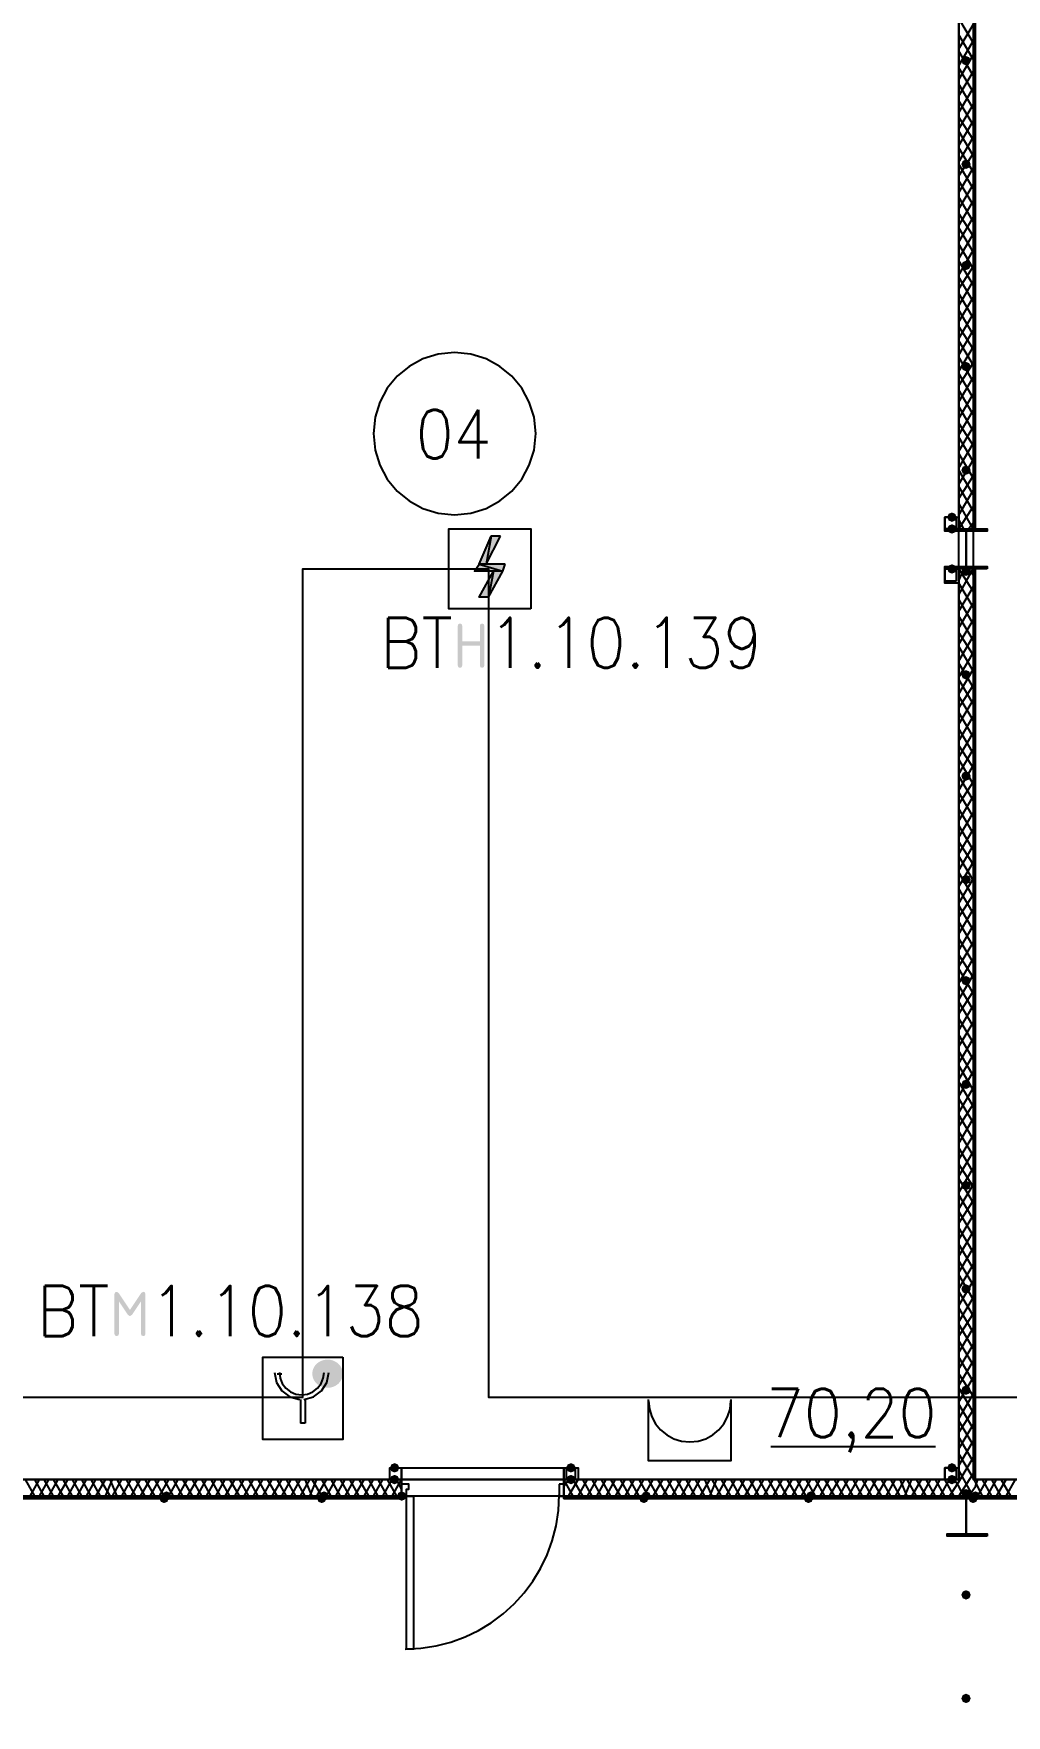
# Model space of a CAD drawing. Header units: millimetres. Extents: x 0 to 420, y 0 to 297.
# Drawn here: x 172.87 to 190.38, y 183.51 to 213.76 of the extents above; entities that cross this region are included whole.
import ezdxf

# ---------------------------------------------------------------- set-up
doc = ezdxf.new("R2010")
doc.units = ezdxf.units.MM
doc.layers.get('0').update_dxf_attribs({"linetype": 'CONTINUOUS'})
doc.styles.get("Standard").update_dxf_attribs({"font": 'STANDARD'})

msp = doc.modelspace()

# ---------------------------------------------------------------- hatches: boundary and pattern name
at = {"true_color": 0x000007}
for points in [[(189.738, 213.275333), (189.713129, 213.215537), (189.653333, 213.190667), (189.593538, 213.215537), (189.568667, 213.275333), (189.593537, 213.335129), (189.653333, 213.36), (189.713129, 213.335129)], [(189.738, 211.412667), (189.713129, 211.352871), (189.653333, 211.328), (189.593538, 211.352871), (189.568667, 211.412667), (189.593537, 211.472462), (189.653333, 211.497333), (189.713129, 211.472463)], [(189.738, 209.592333), (189.713129, 209.532537), (189.653333, 209.507667), (189.593538, 209.532537), (189.568667, 209.592333), (189.593537, 209.652129), (189.653333, 209.677), (189.713129, 209.652129)], [(189.738, 207.772), (189.713129, 207.712204), (189.653333, 207.687333), (189.593538, 207.712204), (189.568667, 207.772), (189.593537, 207.831796), (189.653333, 207.856667), (189.713129, 207.831796)], [(189.738, 205.909333), (189.713129, 205.849538), (189.653333, 205.824667), (189.593538, 205.849538), (189.568667, 205.909333), (189.593537, 205.969129), (189.653333, 205.994), (189.713129, 205.969129)], [(189.484, 205.062667), (189.459129, 205.002871), (189.399333, 204.978), (189.339538, 205.002871), (189.314667, 205.062667), (189.339537, 205.122462), (189.399333, 205.147333), (189.459129, 205.122463)], [(189.484, 204.851), (189.459129, 204.791204), (189.399333, 204.766333), (189.339538, 204.791204), (189.314667, 204.851), (189.339537, 204.910796), (189.399333, 204.935667), (189.459129, 204.910796)], [(189.484, 204.131333), (189.459129, 204.071537), (189.399333, 204.046667), (189.339538, 204.071537), (189.314667, 204.131333), (189.339537, 204.191129), (189.399333, 204.216), (189.459129, 204.191129)], [(189.738, 204.089), (189.713129, 204.029204), (189.653333, 204.004333), (189.593538, 204.029204), (189.568667, 204.089), (189.593537, 204.148796), (189.653333, 204.173667), (189.713129, 204.148796)], [(180.504042, 202.39302), (180.504042, 203.1096), (180.514032, 203.139366), (180.54428, 203.149287), (180.574046, 203.139366), (180.583968, 203.1096), (180.583968, 202.830685), (180.902019, 202.830685), (180.902019, 203.1096), (180.911941, 203.139366), (180.941706, 203.149287), (180.971748, 203.139366), (180.981945, 203.1096), (180.981945, 202.39302), (180.971748, 202.363254), (180.941706, 202.353333), (180.911941, 202.363254), (180.902019, 202.39302), (180.902019, 202.75131), (180.583968, 202.75131), (180.583968, 202.39302), (180.574046, 202.363254), (180.54428, 202.353333), (180.514032, 202.363254)], [(189.738, 202.226333), (189.713129, 202.166537), (189.653333, 202.141667), (189.593538, 202.166537), (189.568667, 202.226333), (189.593537, 202.286129), (189.653333, 202.311), (189.713129, 202.286129)], [(189.738, 200.406), (189.713129, 200.346204), (189.653333, 200.321333), (189.593538, 200.346204), (189.568667, 200.406), (189.593537, 200.465796), (189.653333, 200.490667), (189.713129, 200.465796)], [(189.738, 198.543333), (189.713129, 198.483537), (189.653333, 198.458667), (189.593538, 198.483537), (189.568667, 198.543333), (189.593537, 198.603129), (189.653333, 198.628), (189.713129, 198.603129)], [(189.738, 196.723), (189.713129, 196.663204), (189.653333, 196.638333), (189.593538, 196.663204), (189.568667, 196.723), (189.593537, 196.782796), (189.653333, 196.807667), (189.713129, 196.782796)], [(189.738, 194.860333), (189.713129, 194.800537), (189.653333, 194.775667), (189.593538, 194.800537), (189.568667, 194.860333), (189.593537, 194.920129), (189.653333, 194.945), (189.713129, 194.920129)], [(189.738, 193.04), (189.713129, 192.980204), (189.653333, 192.955333), (189.593538, 192.980204), (189.568667, 193.04), (189.593537, 193.099796), (189.653333, 193.124667), (189.713129, 193.099796)], [(189.738, 191.177333), (189.713129, 191.117537), (189.653333, 191.092667), (189.593538, 191.117537), (189.568667, 191.177333), (189.593537, 191.237129), (189.653333, 191.262), (189.713129, 191.237129)], [(174.840966, 191.126621), (174.870732, 191.116699), (174.880654, 191.086933), (174.880654, 190.370353), (174.870732, 190.340588), (174.840966, 190.330666), (174.8112, 190.340588), (174.801279, 190.370353), (174.801279, 190.955744), (174.63867, 190.712658), (174.60229, 190.688956), (174.564807, 190.712658), (174.403301, 190.955744), (174.403301, 190.370353), (174.393379, 190.340588), (174.363614, 190.330666), (174.333366, 190.340588), (174.323375, 190.370353), (174.323375, 191.086933), (174.333366, 191.116699), (174.363614, 191.126621), (174.39834, 191.106777), (174.60229, 190.800853), (174.807342, 191.108982)], [(189.738, 189.357), (189.713129, 189.297204), (189.653333, 189.272333), (189.593538, 189.297204), (189.568667, 189.357), (189.593537, 189.416796), (189.653333, 189.441667), (189.713129, 189.416796)], [(179.451, 187.96), (179.426129, 187.900204), (179.366333, 187.875333), (179.306538, 187.900204), (179.281667, 187.96), (179.306537, 188.019796), (179.366333, 188.044667), (179.426129, 188.019796)], [(182.626, 187.96), (182.601129, 187.900204), (182.541333, 187.875333), (182.481538, 187.900204), (182.456667, 187.96), (182.481537, 188.019796), (182.541333, 188.044667), (182.601129, 188.019796)], [(189.484, 187.96), (189.459129, 187.900204), (189.399333, 187.875333), (189.339538, 187.900204), (189.314667, 187.96), (189.339537, 188.019796), (189.399333, 188.044667), (189.459129, 188.019796)], [(179.451, 187.748333), (179.426129, 187.688538), (179.366333, 187.663667), (179.306538, 187.688538), (179.281667, 187.748333), (179.306537, 187.808129), (179.366333, 187.833), (179.426129, 187.808129)], [(182.626, 187.748333), (182.601129, 187.688538), (182.541333, 187.663667), (182.481538, 187.688538), (182.456667, 187.748333), (182.481537, 187.808129), (182.541333, 187.833), (182.601129, 187.808129)], [(189.484, 187.748333), (189.459129, 187.688538), (189.399333, 187.663667), (189.339538, 187.688538), (189.314667, 187.748333), (189.339537, 187.808129), (189.399333, 187.833), (189.459129, 187.808129)], [(179.578, 187.452), (179.553129, 187.392204), (179.493333, 187.367333), (179.433538, 187.392204), (179.408667, 187.452), (179.433537, 187.511796), (179.493333, 187.536667), (179.553129, 187.511796)], [(189.738, 187.494333), (189.713129, 187.434537), (189.653333, 187.409667), (189.593538, 187.434537), (189.568667, 187.494333), (189.593537, 187.554129), (189.653333, 187.579), (189.713129, 187.554129)], [(189.738, 185.674), (189.713129, 185.614204), (189.653333, 185.589333), (189.593538, 185.614204), (189.568667, 185.674), (189.593537, 185.733796), (189.653333, 185.758667), (189.713129, 185.733796)], [(189.738, 183.811333), (189.713129, 183.751537), (189.653333, 183.726667), (189.593538, 183.751537), (189.568667, 183.811333), (189.593537, 183.871129), (189.653333, 183.896), (189.713129, 183.871129)]]:
    msp.add_hatch(color=0, dxfattribs=at).paths.add_polyline_path(points, flags=0)
at = {"true_color": 0x000001}
h = msp.add_hatch(color=0, dxfattribs=at)
h.paths.add_polyline_path([(181.271334, 204.723999), (181.102001, 204.723999), (181.017334, 204.215999)], flags=0)
h.paths.add_polyline_path([(181.102001, 204.723999), (181.017334, 204.215999), (180.890334, 204.215999)], flags=0)
h = msp.add_hatch(color=0, dxfattribs=at)
h.paths.add_polyline_path([(181.356001, 204.215999), (180.890334, 204.215999), (181.313668, 204.088999)], flags=0)
h.paths.add_polyline_path([(180.890334, 204.215999), (181.313668, 204.088999), (180.805668, 204.088999)], flags=0)
h = msp.add_hatch(color=0, dxfattribs=at)
h.paths.add_polyline_path([(181.313668, 204.088999), (181.144334, 204.088999), (181.059668, 203.623333)], flags=0)
h.paths.add_polyline_path([(181.144334, 204.088999), (181.059668, 203.623333), (180.890334, 203.623333)], flags=0)
h = msp.add_hatch(color=0, dxfattribs=at)
edge = h.paths.add_edge_path(flags=0)
edge.add_ellipse((178.159834, 189.653333), major_axis=(0.275167, 0), ratio=0.923077, start_angle=0, end_angle=360)
at = {"true_color": 0x000007}
h = msp.add_hatch(color=0, dxfattribs=at)
h.paths.add_polyline_path([(179.493333, 187.452), (172.423667, 187.452), (179.493333, 187.409667)], flags=0)
h.paths.add_polyline_path([(172.423667, 187.452), (179.493333, 187.409667), (172.423667, 187.409667)], flags=0)
at = {"true_color": 0x0000fe}
for points in [[(175.302333, 187.409667), (175.277462, 187.349871), (175.217667, 187.325), (175.157871, 187.349871), (175.133, 187.409667), (175.157871, 187.469462), (175.217667, 187.494333), (175.277462, 187.469463)], [(175.344667, 187.452), (175.319796, 187.392204), (175.26, 187.367333), (175.200204, 187.392204), (175.175333, 187.452), (175.200204, 187.511796), (175.26, 187.536667), (175.319796, 187.511796)], [(178.138667, 187.409667), (178.113796, 187.349871), (178.054, 187.325), (177.994204, 187.349871), (177.969333, 187.409667), (177.994204, 187.469462), (178.054, 187.494333), (178.113796, 187.469463)], [(178.181, 187.452), (178.156129, 187.392204), (178.096333, 187.367333), (178.036538, 187.392204), (178.011667, 187.452), (178.036537, 187.511796), (178.096333, 187.536667), (178.156129, 187.511796)], [(183.938333, 187.409667), (183.913462, 187.349871), (183.853667, 187.325), (183.793871, 187.349871), (183.769, 187.409667), (183.793871, 187.469462), (183.853667, 187.494333), (183.913462, 187.469463)], [(183.980667, 187.452), (183.955796, 187.392204), (183.896, 187.367333), (183.836204, 187.392204), (183.811333, 187.452), (183.836204, 187.511796), (183.896, 187.536667), (183.955796, 187.511796)], [(186.901667, 187.409667), (186.876796, 187.349871), (186.817, 187.325), (186.757204, 187.349871), (186.732333, 187.409667), (186.757204, 187.469462), (186.817, 187.494333), (186.876796, 187.469463)], [(186.944, 187.452), (186.919129, 187.392204), (186.859333, 187.367333), (186.799538, 187.392204), (186.774667, 187.452), (186.799537, 187.511796), (186.859333, 187.536667), (186.919129, 187.511796)], [(189.865, 187.409667), (189.840129, 187.349871), (189.780333, 187.325), (189.720538, 187.349871), (189.695667, 187.409667), (189.720537, 187.469462), (189.780333, 187.494333), (189.840129, 187.469463)], [(189.907333, 187.452), (189.882462, 187.392204), (189.822667, 187.367333), (189.762871, 187.392204), (189.738, 187.452), (189.762871, 187.511796), (189.822667, 187.536667), (189.882462, 187.511796)]]:
    msp.add_hatch(color=0, dxfattribs=at).paths.add_polyline_path(points, flags=0)
at = {"true_color": 0x000007}
h = msp.add_hatch(color=0, dxfattribs=at)
h.paths.add_polyline_path([(189.780333, 187.452), (182.414333, 187.452), (189.780333, 187.409667)], flags=0)
h.paths.add_polyline_path([(182.414333, 187.452), (189.780333, 187.409667), (182.414333, 187.409667)], flags=0)
h = msp.add_hatch(color=0, dxfattribs=at)
h.paths.add_polyline_path([(196.892333, 187.452), (189.822667, 187.452), (196.892333, 187.409667)], flags=0)
h.paths.add_polyline_path([(189.822667, 187.452), (196.892333, 187.409667), (189.822667, 187.409667)], flags=0)

# ---------------------------------------------------------------- linework, layer by layer
at = {"color": 0, "true_color": 0x00002b}
for points in [[(189.526333, 222.25), (172.423667, 222.25), (172.423667, 187.748333), (189.526333, 187.748333)], [(206.925333, 187.748333), (206.925333, 222.25), (189.780333, 222.25), (189.780333, 187.748333)]]:
    msp.add_lwpolyline(points, close=True, dxfattribs=at)
at = {"color": 0, "true_color": 0x000007}
for points in [[(189.822667, 204.851), (189.822667, 221.530333), (189.526333, 221.530333), (189.526333, 204.851)], [(189.526333, 204.851), (189.272333, 204.851), (189.272333, 205.062667), (189.526333, 205.062667)], [(189.484, 204.851), (189.484, 205.062667), (189.272333, 205.062667), (189.272333, 204.851)], [(190.034333, 204.131333), (189.272333, 204.131333), (189.272333, 204.173667), (189.653333, 204.173667), (189.653333, 204.808667), (189.272333, 204.808667), (189.272333, 204.851), (190.034333, 204.851), (190.034333, 204.808667), (189.653333, 204.808667), (189.653333, 204.173667), (190.034333, 204.173667)], [(189.526333, 203.877333), (189.272333, 203.877333), (189.272333, 204.131333), (189.526333, 204.131333)], [(189.484, 203.919667), (189.484, 204.131333), (189.272333, 204.131333), (189.272333, 203.919667)], [(179.281667, 187.96), (179.493333, 187.96), (179.493333, 187.748333), (179.281667, 187.748333), (179.281667, 187.96), (179.493333, 187.96), (179.493333, 187.748333), (179.281667, 187.748333)], [(182.414333, 187.96), (182.668333, 187.96), (182.668333, 187.748333), (182.414333, 187.748333)], [(182.456667, 187.96), (182.456667, 187.748333), (182.626, 187.748333), (182.626, 187.96)], [(189.526333, 187.748333), (189.272333, 187.748333), (189.272333, 187.96), (189.526333, 187.96)], [(189.484, 187.748333), (189.484, 187.96), (189.272333, 187.96), (189.272333, 187.748333)], [(179.493333, 187.663667), (179.493333, 187.452), (179.578, 187.452), (179.578, 187.579), (179.620333, 187.579), (179.620333, 187.663667)], [(182.329667, 187.663667), (182.329667, 187.579), (182.329667, 187.452), (182.414333, 187.452), (182.414333, 187.663667)], [(179.493333, 187.452), (172.423667, 187.452), (179.493333, 187.409667)], [(172.423667, 187.452), (179.493333, 187.409667), (172.423667, 187.409667)], [(179.493333, 187.452), (179.493333, 187.409667), (172.423667, 187.409667), (172.423667, 187.452), (179.493333, 187.452), (172.423667, 187.452), (172.423667, 187.409667), (179.493333, 187.409667)], [(179.578, 184.700333), (179.578, 187.452), (179.705, 187.452), (179.705, 184.700333)], [(189.780333, 187.452), (182.414333, 187.452), (189.780333, 187.409667)], [(182.414333, 187.452), (189.780333, 187.409667), (182.414333, 187.409667)], [(182.414333, 187.409667), (189.780333, 187.409667), (189.780333, 187.452), (182.414333, 187.452)], [(182.414333, 187.409667), (189.780333, 187.409667), (189.780333, 187.452), (182.414333, 187.452)], [(190.034333, 186.732333), (189.314667, 186.732333), (189.314667, 186.774667), (189.653333, 186.774667), (189.653333, 187.409667), (189.314667, 187.409667), (189.314667, 187.452), (190.034333, 187.452), (190.034333, 187.409667), (189.653333, 187.409667), (189.653333, 186.774667), (190.034333, 186.774667)], [(196.892333, 187.452), (189.822667, 187.452), (196.892333, 187.409667)], [(189.822667, 187.452), (196.892333, 187.409667), (189.822667, 187.409667)], [(196.892333, 187.452), (196.892333, 187.409667), (189.822667, 187.409667), (189.822667, 187.452), (196.892333, 187.452), (189.822667, 187.452), (189.822667, 187.409667), (196.892333, 187.409667)]]:
    msp.add_lwpolyline(points, close=True, dxfattribs=at)
for points in [[(189.822667, 213.529333), (189.526333, 214.037333)], [(189.526333, 213.487), (189.822667, 213.995)], [(189.822667, 213.233), (189.526333, 213.741)], [(189.526333, 213.190667), (189.822667, 213.698667)], [(189.526333, 212.936667), (189.822667, 213.444667)], [(189.822667, 212.936667), (189.526333, 213.444667)], [(189.526333, 212.640333), (189.822667, 213.148333)], [(189.822667, 212.640333), (189.526333, 213.148333)], [(189.526333, 212.344), (189.822667, 212.852)], [(189.822667, 212.344), (189.526333, 212.852)], [(189.526333, 212.047667), (189.822667, 212.555667)], [(189.822667, 212.047667), (189.526333, 212.555667)], [(189.526333, 211.751333), (189.822667, 212.259333)], [(189.822667, 211.793667), (189.526333, 212.259333)], [(189.822667, 211.497333), (189.526333, 212.005333)], [(189.526333, 211.455), (189.822667, 211.963)], [(189.822667, 211.201), (189.526333, 211.709)], [(189.526333, 211.201), (189.822667, 211.666667)], [(189.526333, 210.904667), (189.822667, 211.412667)], [(189.822667, 210.904667), (189.526333, 211.412667)], [(189.526333, 210.608333), (189.822667, 211.116333)], [(189.822667, 210.608333), (189.526333, 211.116333)], [(189.526333, 210.312), (189.822667, 210.82)], [(189.822667, 210.312), (189.526333, 210.82)], [(189.526333, 210.015667), (189.822667, 210.523667)], [(189.822667, 210.058), (189.526333, 210.523667)], [(189.822667, 209.761667), (189.526333, 210.269667)], [(189.526333, 209.719333), (189.822667, 210.227333)], [(189.822667, 209.465333), (189.526333, 209.973333)], [(189.526333, 209.423), (189.822667, 209.931)], [(189.822667, 209.169), (189.526333, 209.677)], [(189.526333, 209.169), (189.822667, 209.634667)], [(189.526333, 208.872667), (189.822667, 209.380667)], [(189.822667, 208.872667), (189.526333, 209.380667)], [(189.526333, 208.576333), (189.822667, 209.084333)], [(189.822667, 208.576333), (189.526333, 209.084333)], [(189.526333, 208.28), (189.822667, 208.788)], [(189.822667, 208.28), (189.526333, 208.788)], [(189.526333, 207.983667), (189.822667, 208.491667)], [(189.822667, 208.026), (189.526333, 208.491667)], [(189.822667, 207.729667), (189.526333, 208.237667)], [(189.526333, 207.687333), (189.822667, 208.195333)], [(181.906333, 206.5655), (181.876661, 206.859844), (181.791561, 207.133996), (181.656905, 207.382083), (181.478566, 207.598232), (181.262416, 207.776572), (181.014329, 207.911228), (180.740177, 207.996328), (180.445833, 208.026), (180.15149, 207.996328), (179.877338, 207.911228), (179.629251, 207.776572), (179.413101, 207.598232), (179.234762, 207.382083), (179.100106, 207.133996), (179.015005, 206.859844), (178.985333, 206.5655)], [(189.822667, 207.433333), (189.526333, 207.941333)], [(189.526333, 207.433333), (189.822667, 207.899)], [(189.526333, 207.137), (189.822667, 207.645)], [(189.822667, 207.137), (189.526333, 207.645)], [(189.526333, 206.840667), (189.822667, 207.348667)], [(189.822667, 206.840667), (189.526333, 207.348667)], [(189.526333, 206.544333), (189.822667, 207.052333)], [(189.822667, 206.544333), (189.526333, 207.052333)], [(189.526333, 206.248), (189.822667, 206.756)], [(189.822667, 206.290333), (189.526333, 206.756)], [(178.985333, 206.5655), (179.015005, 206.271156), (179.100106, 205.997004), (179.234762, 205.748917), (179.413101, 205.532768), (179.629251, 205.354428), (179.877338, 205.219772), (180.15149, 205.134672), (180.445833, 205.105), (180.740177, 205.134672), (181.014329, 205.219772), (181.262416, 205.354428), (181.478566, 205.532768), (181.656905, 205.748917), (181.791561, 205.997004), (181.876661, 206.271156), (181.906333, 206.5655)], [(189.822667, 205.994), (189.526333, 206.502)], [(189.526333, 205.951667), (189.822667, 206.459667)], [(189.822667, 205.697667), (189.526333, 206.205667)], [(189.526333, 205.655333), (189.822667, 206.163333)], [(189.822667, 205.401333), (189.526333, 205.909333)], [(189.526333, 205.401333), (189.822667, 205.867)], [(189.526333, 205.105), (189.822667, 205.613)], [(189.822667, 205.105), (189.526333, 205.613)], [(189.526333, 204.851), (189.822667, 205.316667)], [(189.780333, 204.851), (189.526333, 205.316667)], [(180.340001, 204.850999), (181.821668, 204.850999)], [(189.314667, 204.808667), (189.314667, 204.851)], [(189.484, 204.808667), (189.484, 204.851)], [(189.611, 204.851), (189.526333, 205.020333)], [(189.653333, 204.131333), (189.653333, 204.851)], [(189.695667, 204.851), (189.822667, 205.020333)], [(189.822667, 204.808667), (189.822667, 204.851)], [(189.992, 204.808667), (189.992, 204.851)], [(189.314667, 204.131333), (189.314667, 204.173667)], [(189.484, 204.131333), (189.484, 204.173667)], [(189.526333, 203.919667), (189.611, 204.131333)], [(189.526333, 203.665667), (189.780333, 204.131333)], [(189.822667, 203.665667), (189.526333, 204.131333)], [(189.822667, 187.748333), (189.822667, 204.131333), (189.526333, 204.131333), (189.526333, 187.748333)], [(189.822667, 203.962), (189.695667, 204.131333)], [(189.822667, 204.131333), (189.822667, 204.173667)], [(189.992, 204.131333), (189.992, 204.173667)], [(189.399333, 203.877333), (189.399333, 203.919667)], [(189.526333, 203.369333), (189.822667, 203.877333)], [(189.822667, 203.369333), (189.526333, 203.877333)], [(189.526333, 203.073), (189.822667, 203.581)], [(189.822667, 203.073), (189.526333, 203.581)], [(189.526333, 202.776667), (189.822667, 203.284667)], [(189.822667, 202.776667), (189.526333, 203.284667)], [(189.526333, 202.480333), (189.822667, 202.988333)], [(189.822667, 202.522667), (189.526333, 202.988333)], [(189.822667, 202.226333), (189.526333, 202.734333)], [(189.526333, 202.184), (189.822667, 202.692)], [(189.822667, 201.93), (189.526333, 202.438)], [(189.526333, 201.887667), (189.822667, 202.395667)], [(189.822667, 201.633667), (189.526333, 202.141667)], [(189.526333, 201.633667), (189.822667, 202.099333)], [(189.526333, 201.337333), (189.822667, 201.845333)], [(189.822667, 201.337333), (189.526333, 201.845333)], [(189.526333, 201.041), (189.822667, 201.549)], [(189.822667, 201.041), (189.526333, 201.549)], [(189.526333, 200.744667), (189.822667, 201.252667)], [(189.822667, 200.744667), (189.526333, 201.252667)], [(189.526333, 200.448333), (189.822667, 200.956333)], [(189.822667, 200.490667), (189.526333, 200.956333)], [(189.822667, 200.194333), (189.526333, 200.702333)], [(189.526333, 200.152), (189.822667, 200.66)], [(189.822667, 199.898), (189.526333, 200.406)], [(189.526333, 199.898), (189.822667, 200.363667)], [(189.526333, 199.601667), (189.822667, 200.109667)], [(189.822667, 199.601667), (189.526333, 200.109667)], [(189.526333, 199.305333), (189.822667, 199.813333)], [(189.822667, 199.305333), (189.526333, 199.813333)], [(189.526333, 199.009), (189.822667, 199.517)], [(189.822667, 199.009), (189.526333, 199.517)], [(189.526333, 198.712667), (189.822667, 199.220667)], [(189.822667, 198.755), (189.526333, 199.220667)], [(189.822667, 198.458667), (189.526333, 198.966667)], [(189.526333, 198.416333), (189.822667, 198.924333)], [(189.822667, 198.162333), (189.526333, 198.670333)], [(189.526333, 198.12), (189.822667, 198.628)], [(189.822667, 197.866), (189.526333, 198.374)], [(189.526333, 197.866), (189.822667, 198.331667)], [(189.526333, 197.569667), (189.822667, 198.077667)], [(189.822667, 197.569667), (189.526333, 198.077667)], [(189.526333, 197.273333), (189.822667, 197.781333)], [(189.822667, 197.273333), (189.526333, 197.781333)], [(189.526333, 196.977), (189.822667, 197.485)], [(189.822667, 196.977), (189.526333, 197.485)], [(189.526333, 196.680667), (189.822667, 197.188667)], [(189.822667, 196.723), (189.526333, 197.188667)], [(189.822667, 196.426667), (189.526333, 196.934667)], [(189.526333, 196.384333), (189.822667, 196.892333)], [(189.822667, 196.130333), (189.526333, 196.638333)], [(189.526333, 196.130333), (189.822667, 196.596)], [(189.526333, 195.834), (189.822667, 196.342)], [(189.822667, 195.834), (189.526333, 196.342)], [(189.526333, 195.537667), (189.822667, 196.045667)], [(189.822667, 195.537667), (189.526333, 196.045667)], [(189.526333, 195.241333), (189.822667, 195.749333)], [(189.822667, 195.241333), (189.526333, 195.749333)], [(189.526333, 194.945), (189.822667, 195.453)], [(189.822667, 194.945), (189.526333, 195.453)], [(189.822667, 194.691), (189.526333, 195.199)], [(189.526333, 194.648667), (189.822667, 195.156667)], [(189.822667, 194.394667), (189.526333, 194.902667)], [(189.526333, 194.352333), (189.822667, 194.860333)], [(189.822667, 194.098333), (189.526333, 194.606333)], [(189.526333, 194.098333), (189.822667, 194.564)], [(189.526333, 193.802), (189.822667, 194.31)], [(189.822667, 193.802), (189.526333, 194.31)], [(189.526333, 193.505667), (189.822667, 194.013667)], [(189.822667, 193.505667), (189.526333, 194.013667)], [(189.526333, 193.209333), (189.822667, 193.717333)], [(189.822667, 193.209333), (189.526333, 193.717333)], [(189.526333, 192.913), (189.822667, 193.421)], [(189.822667, 192.955333), (189.526333, 193.421)], [(189.822667, 192.659), (189.526333, 193.167)], [(189.526333, 192.616667), (189.822667, 193.124667)], [(189.822667, 192.362667), (189.526333, 192.870667)], [(189.526333, 192.362667), (189.822667, 192.828333)], [(189.526333, 192.066333), (189.822667, 192.574333)], [(189.822667, 192.066333), (189.526333, 192.574333)], [(189.526333, 191.77), (189.822667, 192.278)], [(189.822667, 191.77), (189.526333, 192.278)], [(189.526333, 191.473667), (189.822667, 191.981667)], [(189.822667, 191.473667), (189.526333, 191.981667)], [(189.526333, 191.177333), (189.822667, 191.685333)], [(189.822667, 191.177333), (189.526333, 191.685333)], [(189.822667, 190.923333), (189.526333, 191.431333)], [(189.526333, 190.881), (189.822667, 191.389)], [(189.822667, 190.627), (189.526333, 191.135)], [(189.526333, 190.584667), (189.822667, 191.092667)], [(189.822667, 190.330667), (189.526333, 190.838667)], [(189.526333, 190.330667), (189.822667, 190.796333)], [(189.526333, 190.034333), (189.822667, 190.542333)], [(189.822667, 190.034333), (189.526333, 190.542333)], [(189.526333, 189.738), (189.822667, 190.246)], [(189.822667, 189.738), (189.526333, 190.246)], [(176.995668, 189.949666), (178.435001, 189.949666)], [(189.526333, 189.441667), (189.822667, 189.949667)], [(189.822667, 189.441667), (189.526333, 189.949667)], [(189.526333, 189.145333), (189.822667, 189.653333)], [(189.822667, 189.187667), (189.526333, 189.653333)], [(189.822667, 188.891333), (189.526333, 189.399333)], [(189.526333, 188.849), (189.822667, 189.357)], [(189.822667, 188.595), (189.526333, 189.103)], [(189.526333, 188.595), (189.822667, 189.060667)], [(189.526333, 188.298667), (189.822667, 188.806667)], [(189.822667, 188.298667), (189.526333, 188.806667)], [(189.526333, 188.002333), (189.822667, 188.510333)], [(189.822667, 188.002333), (189.526333, 188.510333)], [(186.139667, 188.341), (189.103, 188.341)], [(189.526333, 187.706), (189.822667, 188.214)], [(189.822667, 187.706), (189.526333, 188.214)], [(179.493333, 187.875333), (179.493333, 187.96), (180.975, 187.96)], [(180.975, 187.96), (182.414333, 187.96), (182.414333, 187.875333)], [(189.526333, 187.452), (189.822667, 187.917667)], [(189.780333, 187.452), (189.526333, 187.917667)], [(179.493333, 187.748333), (172.423667, 187.748333)], [(172.889333, 187.452), (172.72, 187.748333)], [(172.804667, 187.452), (172.974, 187.748333)], [(173.058667, 187.452), (172.889333, 187.748333)], [(172.974, 187.452), (173.143333, 187.748333)], [(173.228, 187.452), (173.058667, 187.748333)], [(173.143333, 187.452), (173.312667, 187.748333)], [(173.397333, 187.452), (173.228, 187.748333)], [(173.312667, 187.452), (173.482, 187.748333)], [(173.566667, 187.452), (173.397333, 187.748333)], [(173.482, 187.452), (173.651333, 187.748333)], [(173.736, 187.452), (173.566667, 187.748333)], [(173.651333, 187.452), (173.820667, 187.748333)], [(173.905333, 187.452), (173.736, 187.748333)], [(173.820667, 187.452), (173.99, 187.748333)], [(174.074667, 187.452), (173.905333, 187.748333)], [(173.99, 187.452), (174.159333, 187.748333)], [(174.244, 187.452), (174.074667, 187.748333)], [(174.159333, 187.452), (174.286333, 187.748333)], [(174.371, 187.452), (174.244, 187.748333)], [(174.286333, 187.452), (174.455667, 187.748333)], [(174.540333, 187.452), (174.371, 187.748333)], [(174.455667, 187.452), (174.625, 187.748333)], [(174.709667, 187.452), (174.540333, 187.748333)], [(174.625, 187.452), (174.794333, 187.748333)], [(174.879, 187.452), (174.709667, 187.748333)], [(174.794333, 187.452), (174.963667, 187.748333)], [(175.048333, 187.452), (174.879, 187.748333)], [(174.963667, 187.452), (175.133, 187.748333)], [(175.217667, 187.452), (175.048333, 187.748333)], [(175.133, 187.452), (175.302333, 187.748333)], [(175.387, 187.452), (175.217667, 187.748333)], [(175.302333, 187.452), (175.471667, 187.748333)], [(175.556333, 187.452), (175.387, 187.748333)], [(175.471667, 187.452), (175.641, 187.748333)], [(175.725667, 187.452), (175.556333, 187.748333)], [(175.641, 187.452), (175.810333, 187.748333)], [(175.895, 187.452), (175.725667, 187.748333)], [(175.810333, 187.452), (175.979667, 187.748333)], [(176.064333, 187.452), (175.895, 187.748333)], [(175.979667, 187.452), (176.149, 187.748333)], [(176.233667, 187.452), (176.064333, 187.748333)], [(176.149, 187.452), (176.318333, 187.748333)], [(176.403, 187.452), (176.233667, 187.748333)], [(176.318333, 187.452), (176.487667, 187.748333)], [(176.572333, 187.452), (176.403, 187.748333)], [(176.487667, 187.452), (176.657, 187.748333)], [(176.741667, 187.452), (176.572333, 187.748333)], [(176.657, 187.452), (176.826333, 187.748333)], [(176.911, 187.452), (176.741667, 187.748333)], [(176.826333, 187.452), (176.995667, 187.748333)], [(177.080333, 187.452), (176.911, 187.748333)], [(176.995667, 187.452), (177.165, 187.748333)], [(177.249667, 187.452), (177.080333, 187.748333)], [(177.165, 187.452), (177.334333, 187.748333)], [(177.419, 187.452), (177.249667, 187.748333)], [(177.334333, 187.452), (177.503667, 187.748333)], [(177.588333, 187.452), (177.419, 187.748333)], [(177.503667, 187.452), (177.673, 187.748333)], [(177.757667, 187.452), (177.588333, 187.748333)], [(177.673, 187.452), (177.842333, 187.748333)], [(177.884667, 187.452), (177.757667, 187.748333)], [(177.842333, 187.452), (177.969333, 187.748333)], [(178.054, 187.452), (177.884667, 187.748333)], [(177.969333, 187.452), (178.138667, 187.748333)], [(178.223333, 187.452), (178.054, 187.748333)], [(178.138667, 187.452), (178.308, 187.748333)], [(178.392667, 187.452), (178.223333, 187.748333)], [(178.308, 187.452), (178.477333, 187.748333)], [(178.562, 187.452), (178.392667, 187.748333)], [(178.477333, 187.452), (178.646667, 187.748333)], [(178.731333, 187.452), (178.562, 187.748333)], [(178.646667, 187.452), (178.816, 187.748333)], [(178.900667, 187.452), (178.731333, 187.748333)], [(178.816, 187.452), (178.985333, 187.748333)], [(179.07, 187.452), (178.900667, 187.748333)], [(178.985333, 187.452), (179.154667, 187.748333)], [(179.239333, 187.452), (179.07, 187.748333)], [(179.154667, 187.452), (179.324, 187.748333)], [(179.408667, 187.452), (179.239333, 187.748333)], [(179.324, 187.452), (179.493333, 187.748333)], [(179.493333, 187.579), (179.408667, 187.748333)], [(180.975, 187.748333), (179.493333, 187.748333), (179.493333, 187.875333)], [(179.493333, 187.452), (179.493333, 187.663667), (179.493333, 187.748333)], [(179.493333, 187.748333), (179.493333, 187.663667), (179.493333, 187.452), (179.493333, 187.663667)], [(182.414333, 187.875333), (182.414333, 187.748333), (180.975, 187.748333)], [(182.414333, 187.621333), (182.499, 187.748333)], [(182.583667, 187.452), (182.414333, 187.748333)], [(182.414333, 187.452), (182.414333, 187.663667), (182.414333, 187.748333)], [(182.414333, 187.748333), (182.414333, 187.663667), (182.414333, 187.452), (182.414333, 187.663667)], [(189.526333, 187.748333), (182.414333, 187.748333)], [(182.499, 187.452), (182.668333, 187.748333)], [(182.753, 187.452), (182.583667, 187.748333)], [(182.668333, 187.452), (182.837667, 187.748333)], [(182.922333, 187.452), (182.753, 187.748333)], [(182.837667, 187.452), (183.007, 187.748333)], [(183.091667, 187.452), (182.922333, 187.748333)], [(183.007, 187.452), (183.176333, 187.748333)], [(183.261, 187.452), (183.091667, 187.748333)], [(183.176333, 187.452), (183.345667, 187.748333)], [(183.430333, 187.452), (183.261, 187.748333)], [(183.345667, 187.452), (183.515, 187.748333)], [(183.599667, 187.452), (183.430333, 187.748333)], [(183.515, 187.452), (183.684333, 187.748333)], [(183.769, 187.452), (183.599667, 187.748333)], [(183.684333, 187.452), (183.853667, 187.748333)], [(183.938333, 187.452), (183.769, 187.748333)], [(183.853667, 187.452), (184.023, 187.748333)], [(184.107667, 187.452), (183.938333, 187.748333)], [(184.023, 187.452), (184.192333, 187.748333)], [(184.277, 187.452), (184.107667, 187.748333)], [(184.192333, 187.452), (184.361667, 187.748333)], [(184.446333, 187.452), (184.277, 187.748333)], [(184.361667, 187.452), (184.531, 187.748333)], [(184.615667, 187.452), (184.446333, 187.748333)], [(184.531, 187.452), (184.700333, 187.748333)], [(184.785, 187.452), (184.615667, 187.748333)], [(184.700333, 187.452), (184.869667, 187.748333)], [(184.954333, 187.452), (184.785, 187.748333)], [(184.869667, 187.452), (185.039, 187.748333)], [(185.081333, 187.452), (184.954333, 187.748333)], [(185.039, 187.452), (185.166, 187.748333)], [(185.250667, 187.452), (185.081333, 187.748333)], [(185.166, 187.452), (185.335333, 187.748333)], [(185.42, 187.452), (185.250667, 187.748333)], [(185.335333, 187.452), (185.504667, 187.748333)], [(185.589333, 187.452), (185.42, 187.748333)], [(185.504667, 187.452), (185.674, 187.748333)], [(185.758667, 187.452), (185.589333, 187.748333)], [(185.674, 187.452), (185.843333, 187.748333)], [(185.928, 187.452), (185.758667, 187.748333)], [(185.843333, 187.452), (186.012667, 187.748333)], [(186.097333, 187.452), (185.928, 187.748333)], [(186.012667, 187.452), (186.182, 187.748333)], [(186.266667, 187.452), (186.097333, 187.748333)], [(186.182, 187.452), (186.351333, 187.748333)], [(186.436, 187.452), (186.266667, 187.748333)], [(186.351333, 187.452), (186.520667, 187.748333)], [(186.605333, 187.452), (186.436, 187.748333)], [(186.520667, 187.452), (186.69, 187.748333)], [(186.774667, 187.452), (186.605333, 187.748333)], [(186.69, 187.452), (186.859333, 187.748333)], [(186.944, 187.452), (186.774667, 187.748333)], [(186.859333, 187.452), (187.028667, 187.748333)], [(187.113333, 187.452), (186.944, 187.748333)], [(187.028667, 187.452), (187.198, 187.748333)], [(187.282667, 187.452), (187.113333, 187.748333)], [(187.198, 187.452), (187.367333, 187.748333)], [(187.452, 187.452), (187.282667, 187.748333)], [(187.367333, 187.452), (187.536667, 187.748333)], [(187.621333, 187.452), (187.452, 187.748333)], [(187.536667, 187.452), (187.706, 187.748333)], [(187.790667, 187.452), (187.621333, 187.748333)], [(187.706, 187.452), (187.875333, 187.748333)], [(187.96, 187.452), (187.790667, 187.748333)], [(187.875333, 187.452), (188.044667, 187.748333)], [(188.129333, 187.452), (187.96, 187.748333)], [(188.044667, 187.452), (188.214, 187.748333)], [(188.298667, 187.452), (188.129333, 187.748333)], [(188.214, 187.452), (188.383333, 187.748333)], [(188.468, 187.452), (188.298667, 187.748333)], [(188.383333, 187.452), (188.552667, 187.748333)], [(188.595, 187.452), (188.468, 187.748333)], [(188.552667, 187.452), (188.679667, 187.748333)], [(188.764333, 187.452), (188.595, 187.748333)], [(188.679667, 187.452), (188.849, 187.748333)], [(188.933667, 187.452), (188.764333, 187.748333)], [(188.849, 187.452), (189.018333, 187.748333)], [(189.103, 187.452), (188.933667, 187.748333)], [(189.018333, 187.452), (189.187667, 187.748333)], [(189.272333, 187.452), (189.103, 187.748333)], [(189.187667, 187.452), (189.357, 187.748333)], [(189.441667, 187.452), (189.272333, 187.748333)], [(189.357, 187.452), (189.526333, 187.706)], [(189.526333, 187.621333), (189.441667, 187.748333)], [(189.611, 187.452), (189.526333, 187.621333)], [(189.695667, 187.452), (189.822667, 187.621333)], [(189.822667, 187.621333), (189.865, 187.748333)], [(196.892333, 187.748333), (189.822667, 187.748333)], [(189.949667, 187.452), (189.822667, 187.706)], [(189.865, 187.452), (190.034333, 187.748333)], [(190.119, 187.452), (189.949667, 187.748333)], [(190.034333, 187.452), (190.203667, 187.748333)], [(190.288333, 187.452), (190.119, 187.748333)], [(190.203667, 187.452), (190.373, 187.748333)], [(190.457667, 187.452), (190.288333, 187.748333)], [(190.373, 187.452), (190.542333, 187.748333)], [(179.493333, 187.452), (172.423667, 187.452), (179.493333, 187.452), (172.423667, 187.409667)], [(172.423667, 187.452), (179.493333, 187.452)], [(179.556833, 184.700333), (179.840342, 184.714649), (180.11566, 184.756667), (180.381395, 184.824993), (180.636151, 184.918234), (180.878537, 185.034996), (181.107157, 185.173886), (181.320619, 185.333509), (181.517528, 185.512472), (181.696491, 185.709381), (181.856114, 185.922843), (181.995004, 186.151463), (182.111766, 186.393849), (182.205007, 186.648605), (182.273333, 186.91434), (182.315351, 187.189658), (182.329667, 187.473167)], [(189.780333, 187.409667), (182.414333, 187.409667), (189.780333, 187.452), (182.414333, 187.452)], [(182.414333, 187.452), (189.526333, 187.452)], [(189.314667, 187.409667), (189.314667, 187.452)], [(189.484, 187.409667), (189.484, 187.452)], [(189.526333, 187.452), (189.822667, 187.452)], [(189.653333, 186.732333), (189.653333, 187.452)], [(196.892333, 187.452), (189.822667, 187.452), (196.892333, 187.452), (189.822667, 187.409667)], [(189.822667, 187.409667), (189.822667, 187.452)], [(189.822667, 187.452), (196.892333, 187.452)], [(189.992, 187.409667), (189.992, 187.452)], [(189.314667, 186.732333), (189.314667, 186.774667)], [(189.484, 186.732333), (189.484, 186.774667)], [(189.822667, 186.732333), (189.822667, 186.774667)], [(189.992, 186.732333), (189.992, 186.774667)]]:
    msp.add_lwpolyline(points, dxfattribs=at)
at = {"color": 0, "true_color": 0x000001}
for points in [[(162.898668, 189.229999), (177.715334, 189.229999), (177.715334, 204.131333), (181.059668, 204.131333), (181.059668, 189.229999), (195.072001, 189.229999), (195.072001, 204.131333), (198.458668, 204.131333), (198.458668, 189.229999), (211.709001, 189.229999), (212.428667, 189.229999), (212.428667, 189.949666), (212.428667, 204.131333), (215.688334, 204.131333), (215.688334, 213.698666), (233.087334, 213.698666), (267.716001, 213.698666), (267.716001, 197.315666), (264.244667, 197.315666), (264.244667, 189.526333), (281.855334, 189.526333)], [(177.207334, 189.675947), (177.24149, 189.495104), (177.336435, 189.344297), (177.479172, 189.237607), (177.656703, 189.189114)], [(177.249668, 189.653333), (177.334334, 189.653333)], [(177.292005, 189.676159), (177.30557, 189.570903), (177.34534, 189.474382), (177.408597, 189.391331), (177.492623, 189.326485), (177.590671, 189.285861), (177.694172, 189.27232), (177.797673, 189.285861), (177.895721, 189.326485), (177.979747, 189.391331), (178.043004, 189.474382), (178.082774, 189.570903), (178.096339, 189.676159)], [(177.731611, 189.189109), (177.90916, 189.237602), (178.051895, 189.344293), (178.14683, 189.4951), (178.18098, 189.675943)], [(177.673001, 189.187666), (177.673001, 188.764333)], [(177.757668, 189.187666), (177.757668, 188.764333)], [(177.757668, 188.764333), (177.673001, 188.764333)]]:
    msp.add_lwpolyline(points, dxfattribs=at)
for points in [[(181.821668, 203.411666), (180.340001, 203.411666), (180.340001, 204.850999), (181.821668, 204.850999)], [(181.102001, 204.723999), (181.017334, 204.215999), (180.890334, 204.215999)], [(181.271334, 204.723999), (181.102001, 204.723999), (181.017334, 204.215999)], [(180.890334, 204.215999), (181.313668, 204.088999), (180.805668, 204.088999)], [(181.356001, 204.215999), (180.890334, 204.215999), (181.313668, 204.088999)], [(181.144334, 204.088999), (181.059668, 203.623333), (180.890334, 203.623333)], [(181.313668, 204.088999), (181.144334, 204.088999), (181.059668, 203.623333)], [(178.435001, 189.949666), (178.435001, 188.467999), (176.995668, 188.467999), (176.995668, 189.949666)]]:
    msp.add_lwpolyline(points, close=True, dxfattribs=at)
at = {"color": 0, "true_color": 0x000006}
for points in [[(185.420001, 189.187666), (185.420001, 188.086999), (183.938334, 188.086999), (183.938334, 189.187666)], [(183.938334, 189.166288), (183.953425, 189.017017), (183.996618, 188.87799), (184.064935, 188.752184), (184.155398, 188.642577), (184.265031, 188.552144), (184.390855, 188.483863), (184.529893, 188.440711), (184.679168, 188.425666), (184.828442, 188.440711), (184.96748, 188.483863), (185.093304, 188.552144), (185.202937, 188.642577), (185.2934, 188.752184), (185.361717, 188.87799), (185.40491, 189.017017), (185.420001, 189.166288)]]:
    msp.add_lwpolyline(points, dxfattribs=at)
at = {"color": 0, "true_color": 0x000008}
msp.add_lwpolyline([(120.734667, 187.452), (120.734667, 140.377333), (242.189, 140.377333), (242.189, 187.452)], close=True, dxfattribs=at)

# ---------------------------------------------------------------- texts
at = {"color": 0, "true_color": 0x000007, "attachment_point": 1}
for s, insert, char_height, width in [('04', (179.74734, 206.993034), 0.872032, 1.16270936), ('BT', (179.11234, 203.254903), 0.90157, 1.30226779), ('1.10.139', (181.059663, 203.254903), 0.90157, 3.90680337), ('BT', (172.931667, 191.232235), 0.90157, 1.30226779), ('1.10.138', (174.96367, 191.232235), 0.90157, 3.90680337), ('70,20', (186.055, 189.382369), 0.872032, 2.76143456)]:
    msp.add_mtext(s, dxfattribs=dict(at, insert=insert, char_height=char_height, width=width))

doc.saveas('drawing.dxf')
